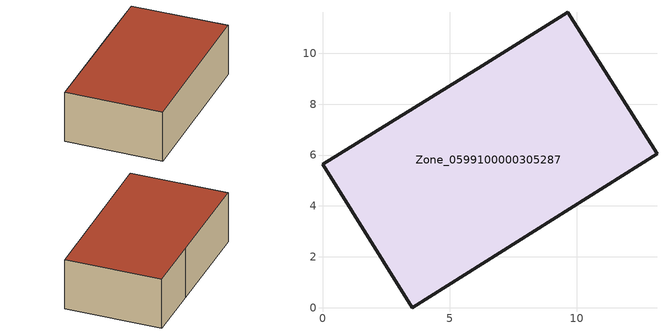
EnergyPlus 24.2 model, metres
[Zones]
Zone_0599100000305287
 floor ground (C_G): 0,5.65 6.27,9.5 9.65,11.61 13.15,6.04 3.52,0 z0
 wall outside (C_F): 6.27,9.5 0,5.65 3.52,0 13.15,6.04 9.65,11.61 6.27,9.5 z0:3.59
 roof outside (C_R): 3.52,0 13.15,6.04 9.65,11.61 6.27,9.5 0,5.65 z3.59
[BUILDING]
Pand.0599100000305287: North Axis=0; Terrain=City; Loads Convergence Tolerance Value=0.04; Temperature Convergence Tolerance Value=0.4; Solar Distribution=FullExterior; Maximum Number of Warmup Days=25; Minimum Number of Warmup Days=1
[Site:Location]
Rotterdam.The.Hague.AP_ZH_NLD Design_Conditions: Latitude=51.96; Longitude=4.45; Time Zone=1; Elevation=-4.5
[SITE:GROUNDTEMPERATURE:BUILDINGSURFACE]
18, 18, 18, 18, 18, 18, 18, 18, 18, 18, 18, 18
[MATERIAL] Thermal Absorptance=0.9; Solar Absorptance=0.7; Visible Absorptance=0.7
Name | Roughness | Thickness | Conductivity | Density | Specific Heat
G.TI.1946 | MediumSmooth | 0.15 | 1 | 540 | 1210
F.TI.1946 | Rough | 0.3 | 0.857143 | 1920 | 840
R.TI.1946 | MediumRough | 0.2 | 0.1 | 1500 | 1000
[CONSTRUCTION]
C_G: G.TI.1946
C_F: F.TI.1946
C_R: R.TI.1946
[ZONE]
Zone_0599100000305287: Type=1; Multiplier=1; Ceiling Height=Autocalculate; Volume=Autocalculate; Floor Area=autocalculate; Part of Total Floor Area=Yes
[ZONEINFILTRATION:DESIGNFLOWRATE]
Infil_Zone_0599100000305287: Zone or ZoneList or Space or SpaceList=Zone_0599100000305287; Schedule=AlwaysOn; Design Flow Rate Calculation Method=Flow/Area; Flow Rate per Floor Area=0.003; Constant Term Coefficient=1; Temperature Term Coefficient=0; Velocity Term Coefficient=0; Velocity Squared Term Coefficient=0
[HVACTEMPLATE:ZONE:IDEALLOADSAIRSYSTEM]
Zone_0599100000305287: Maximum Heating Supply Air Temperature=50; Minimum Cooling Supply Air Temperature=13; Maximum Heating Supply Air Humidity Ratio=0.0156; Minimum Cooling Supply Air Humidity Ratio=0.0077; Heating Limit=NoLimit; Cooling Limit=NoLimit; Dehumidification Control Type=ConstantSensibleHeatRatio; Cooling Sensible Heat Ratio=0.7; Dehumidification Setpoint=60; Humidification Control Type=None; Humidification Setpoint=30; Outdoor Air Method=None; Outdoor Air Flow Rate per Person=0.00944; Outdoor Air Flow Rate per Zone Floor Area=0; Outdoor Air Flow Rate per Zone=0; Demand Controlled Ventilation Type=None; Outdoor Air Economizer Type=NoEconomizer; Heat Recovery Type=None; Sensible Heat Recovery Effectiveness=0.7; Latent Heat Recovery Effectiveness=0.65
[ZONECONTROL:THERMOSTAT]
ThermostatControl_Zone_0599100000305287: Zone or ZoneList=Zone_0599100000305287; Control Type Schedule=DualSetpointControlType; Control 1=Thermostat_Zone_0599100000305287; Temperature Difference Between Cutout And Setpoint=0
[THERMOSTATSETPOINT:DUALSETPOINT]
Thermostat_Zone_0599100000305287: Heating Setpoint Temperature Schedule=HeatingSetpoint_Zone_0599100000305287; Cooling Setpoint Temperature Schedule=CoolingSetpoint_Zone_0599100000305287
[SCHEDULE:COMPACT]
HeatingSetpoint_Zone_0599100000305287: Through: 12/31, For: AllDays, Until: 24:00, 21
CoolingSetpoint_Zone_0599100000305287: Through: 12/31, For: AllDays, Until: 24:00, 24
DualSetpointControlType: Through: 12/31, For: AllDays, Until: 24:00, 4
AlwaysOn: Through: 12/31, For: AllDays, Until: 24:00, 1
